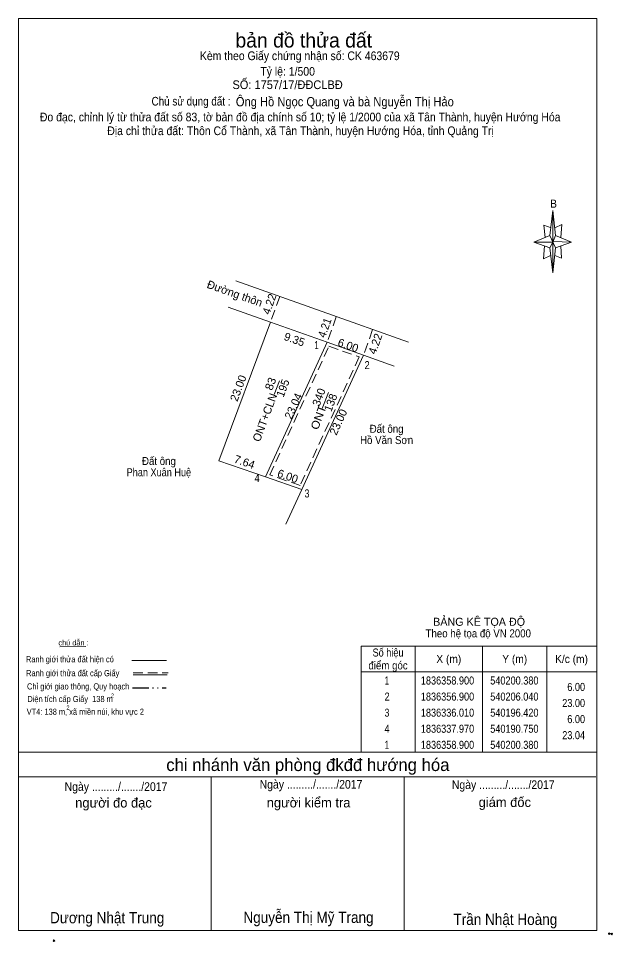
# Model space of a CAD drawing. Header units: metres. Extents: x 539723 to 540606, y 1836065 to 1836418.
# Drawn here: x 540152.3 to 540244.8, y 1836265.7 to 1836409.2 of the extents above; entities that cross this region are included whole.
import ezdxf
from ezdxf.enums import TextEntityAlignment as Align

# ---------------------------------------------------------------- set-up
doc = ezdxf.new("R2010")
doc.units = ezdxf.units.M
doc.header["$LTSCALE"] = 0.5
doc.header["$PDMODE"] = 32
doc.header["$PDSIZE"] = 0.25
for name, pattern in [('DASH_DOUBLE_DOT', [9.2, 5, -1.2, 0.3, -1.2, 0.3, -1.2]), ('DOTTED', [1.5, 0.3, -1.2]), ('MEDIUM_DASHED', [4.5, 3, -1.5])]:
    doc.linetypes.add(name, pattern=pattern)
for name, color, linetype, lineweight in [('1', 7, 'DOTTED', 13), ('23', 7, 'Continuous', 13), ('42', 7, 'Continuous', 13), ('5', 7, 'Continuous', 13), ('61', 7, 'Continuous', 13), ('63', 7, 'Continuous', 13)]:
    doc.layers.add(name, color=color, linetype=linetype, lineweight=lineweight)
doc.layers.add('34', color=7, linetype='Continuous')
doc.layers.add('6', color=7, linetype='Continuous')

msp = doc.modelspace()

# ---------------------------------------------------------------- linework, layer by layer
at = {"layer": '1', "linetype": 'MEDIUM_DASHED'}
msp.add_lwpolyline([(540200.64, 1836358.28), (540205.36, 1836356.61), (540196.16, 1836336.63), (540191.43, 1836338.26)], close=True, dxfattribs=at)
at = {"layer": '23'}
for p, q in [((540186.17, 1836368.43), (540213, 1836358.88)), ((540206.04, 1836356.9), (540210.78, 1836355.18))]:
    msp.add_line(p, q, dxfattribs=at)
at = {"layer": '42'}
for p, q in [((540184.97, 1836364.36), (540191.57, 1836362.02)), ((540196.42, 1836336.01), (540193.94, 1836330.63))]:
    msp.add_line(p, q, dxfattribs=at)
msp.add_lwpolyline([(540190.75, 1836337.97), (540183.53, 1836340.47), (540191.57, 1836362.02)], dxfattribs=at)
at = {"layer": '5'}
for p, q in [((540235, 1836375.48), (540235.5, 1836379.38)), ((540235.9, 1836375.48), (540238.4, 1836374.48)), ((540235, 1836373.58), (540232.5, 1836374.48)), ((540236.7, 1836373.88), (540236.8, 1836371.98)), ((540235.9, 1836373.58), (540235.5, 1836369.68)), ((540236.8, 1836371.98), (540235.8, 1836372.38)), ((540170, 1836309.4), (540175.38, 1836309.4)), ((540170.2, 1836307.16), (540175.46, 1836307.16)), ((540152.34, 1836295.14), (540242.34, 1836295.14)), ((540152.34, 1836291.34), (540242.14, 1836291.34)), ((540152.34, 1836291.34), (540242.14, 1836291.34)), ((540152.34, 1836291.34), (540242.14, 1836291.34)), ((540182.34, 1836267.44), (540182.34, 1836291.34)), ((540212.34, 1836267.44), (540212.34, 1836291.34)), ((540242.34, 1836267.44), (540152.34, 1836267.44))]:
    msp.add_line(p, q, dxfattribs=at)
at = {"layer": '5', "linetype": 'MEDIUM_DASHED'}
msp.add_line((540170.2, 1836307.48), (540175.64, 1836307.48), dxfattribs=at)
at = {"layer": '5', "linetype": 'DASH_DOUBLE_DOT', "lineweight": 25}
msp.add_line((540170.1, 1836305.18), (540175.32, 1836305.18), dxfattribs=at)
at = {"layer": '5'}
for points in [[(540152.34, 1836409.24), (540242.34, 1836409.24), (540242.34, 1836267.44), (540152.34, 1836267.44)], [(540235.5, 1836379.38), (540235.9, 1836375.48), (540235.5, 1836374.48)], [(540235.5, 1836374.48), (540232.5, 1836374.48), (540235, 1836375.48), (540235.9, 1836373.58), (540238.4, 1836374.48), (540235.5, 1836374.58)], [(540235.5, 1836374.48), (540235.5, 1836369.68), (540235, 1836373.58)]]:
    msp.add_lwpolyline(points, close=True, dxfattribs=at)
for points in [[(540235.2, 1836376.68), (540234.1, 1836377.08), (540234.3, 1836375.18)], [(540235.8, 1836376.68), (540236.9, 1836377.18), (540236.7, 1836375.18)], [(540235.5, 1836374.48), (540235, 1836375.48), (540232.5, 1836374.48)], [(540234.2, 1836373.88), (540234, 1836371.88), (540235.1, 1836372.38)], [(540235.5, 1836374.48), (540235.9, 1836373.58), (540238.4, 1836374.48)]]:
    msp.add_lwpolyline(points, dxfattribs=at)
for p in [(540244.24, 1836266.94), (540244.64, 1836266.88), (540157.86, 1836265.83)]:
    msp.add_point(p, dxfattribs=at)
at = {"layer": '61'}
for p, q in [((540191.57, 1836362.02), (540200.38, 1836358.9)), ((540190.75, 1836337.97), (540200.38, 1836358.9)), ((540200.38, 1836358.9), (540206.04, 1836356.9)), ((540196.42, 1836336.01), (540206.04, 1836356.9)), ((540192.96, 1836352.87), (540192.12, 1836350.78)), ((540200.58, 1836351.1), (540199.57, 1836348.61)), ((540190.75, 1836337.97), (540196.42, 1836336.01))]:
    msp.add_line(p, q, dxfattribs=at)
at = {"layer": '63', "linetype": 'MEDIUM_DASHED'}
for p, q in [((540192.98, 1836366), (540191.57, 1836362.02)), ((540201.78, 1836362.87), (540200.38, 1836358.9)), ((540207.43, 1836360.86), (540206.04, 1836356.9))]:
    msp.add_line(p, q, dxfattribs=at)
at = {"layer": '63'}
for p, q in [((540158.78, 1836311.55), (540162.82, 1836311.59)), ((540214.04, 1836311.64), (540214.04, 1836295.14)), ((540224.54, 1836311.64), (540224.54, 1836295.14)), ((540234.54, 1836311.64), (540234.54, 1836295.14)), ((540205.64, 1836307.64), (540242.34, 1836307.64))]:
    msp.add_line(p, q, dxfattribs=at)
msp.add_lwpolyline([(540205.64, 1836311.64), (540242.34, 1836311.64), (540242.34, 1836295.14), (540205.64, 1836295.14)], close=True, dxfattribs=at)

# ---------------------------------------------------------------- texts
at = {"layer": '34', "width": 0.9}
msp.add_text('Ông Hồ Ngọc Quang và bà Nguyễn Thị Hảo', height=1.44, dxfattribs=at).set_placement((540186.16, 1836395.58))
at = {"layer": '5'}
for s, height, p in [('bản đồ thửa đất', 2.25, (540196.725, 1836404.72)), ('chi nhánh văn phòng đkđđ hướng hóa', 1.944, (540197.365, 1836292.22)), ('người đo đạc', 1.5, (540167.125, 1836286.54)), ('người kiểm tra', 1.5, (540197.475, 1836286.56)), ('giám đốc', 1.5, (540228.005, 1836286.62))]:
    msp.add_text(s, height=height, dxfattribs=at).set_placement(p, align=Align.CENTER)
for s, height, width, p in [('Kèm theo Giấy chứng nhận số: CK 463679', 1.35, 0.9, (540196.11, 1836402.76)), ('Tỷ lệ: 1/500', 1.35, 0.9, (540194.22, 1836400.34)), ('SỐ: 1757/17/ĐĐCLBĐ', 1.35, 0.95, (540194.215, 1836398.26)), ('Chủ sử dụng đất :', 1.35, 0.85, (540179.19, 1836395.7)), ('Đo đạc, chỉnh lý từ thửa đất số 83, tờ bản đồ địa chính số 10; tỷ lệ 1/2000 của xã Tân Thành, huyện Hướng Hóa', 1.35, 0.9, (540196.17, 1836393.24)), ('Địa chỉ thửa đất: Thôn Cổ Thành, xã Tân Thành, huyện Hướng Hóa, tỉnh Quảng Trị', 1.35, 0.9, (540196.23, 1836391.1)), ('B', 1.25, 0.95, (540235.59, 1836379.82)), ('Ranh giới thửa đất hiện có ', 0.96, 0.9, (540160.505, 1836309.12)), ('Ranh giới thửa đất cấp Giấy', 0.96, 0.9, (540160.78, 1836306.96)), ('Chỉ giới giao thông, Quy hoạch', 0.96, 0.9, (540161.63, 1836304.9)), ('Diện tích cấp Giấy  138 m', 0.96, 0.9, (540160.375, 1836302.94)), (' VT4: 138 m, xã miền núi, khu vực 2', 0.96, 0.9, (540162.585, 1836300.96)), ('Ngày ........./......./2017', 1.35, 0.9, (540197.855, 1836289.48)), ('Ngày ........./......./2017', 1.35, 0.9, (540227.755, 1836289.42)), ('Ngày ........./......./2017', 1.35, 0.9, (540167.515, 1836289.12)), ('Nguyễn Thị Mỹ Trang', 1.75, 0.9, (540197.465, 1836268.6)), ('Dương Nhật Trung', 1.75, 0.9, (540166.145, 1836268.54)), ('Trần Nhật Hoàng', 1.75, 0.9, (540228.09, 1836268.28))]:
    msp.add_text(s, height=height, dxfattribs=dict(at, width=width)).set_placement(p, align=Align.CENTER)
at = {"layer": '6'}
msp.add_text('BẢNG KÊ TỌA ĐỘ', height=1.25, dxfattribs=at).set_placement((540224.005, 1836314.8), align=Align.CENTER)
at = {"layer": '6', "width": 0.9}
msp.add_text('Theo hệ tọa độ VN 2000', height=1.25, dxfattribs=at).set_placement((540223.875, 1836313), align=Align.CENTER)
at = {"layer": '61'}
for s, width, p in [('83', 1.05, (540192.1457, 1836352.2165)), ('ONT', 1.1, (540199.6009, 1836346.9815))]:
    msp.add_text(s, height=1.25, rotation=69.54, dxfattribs=dict(at, width=width)).set_placement(p, align=Align.CENTER)
for s, p in [('195', (540194.0612, 1836351.5465)), ('ONT+CLN', (540191.2591, 1836346.9865)), ('340', (540199.6605, 1836350.1415)), ('138', (540201.5012, 1836349.2865))]:
    msp.add_text(s, height=1.25, rotation=69.54, dxfattribs=at).set_placement(p, align=Align.CENTER)
at = {"layer": '63'}
for s, height, rotation, p in [('Đường thôn', 1.25, 340.478, (540185.7862, 1836365.8893)), ('4.22', 1.25, 70.492, (540191.9607, 1836364.6263)), ('9.35', 1.25, 340.499, (540195.0664, 1836358.7465)), ('4.22', 1.25, 70.658, (540208.4463, 1836358.448)), ('6.00', 1.25, 340.539, (540203.4218, 1836357.8287)), ('23.00', 1.25, 69.54, (540187.1169, 1836351.5315)), ('23.04', 1.25, 65.293, (540195.6782, 1836348.6988)), ('23.00', 1.25, 65.274, (540202.6712, 1836346.2236)), ('7.64', 1.25, 340.901, (540187.3105, 1836339.69)), ('6.00', 1.25, 340.931, (540194.0408, 1836337.4808)), ('chú dẫn :', 0.8279, 359.974, (540160.9098, 1836311.7488))]:
    msp.add_text(s, height=height, rotation=rotation, dxfattribs=at).set_placement(p, align=Align.CENTER)
at = {"layer": '63', "width": 0.95}
msp.add_text('4.21', height=1.25, rotation=70.575, dxfattribs=at).set_placement((540200.5674, 1836360.9471), align=Align.CENTER)
at = {"layer": '63'}
for s, width, p in [(' 1', 0.75, (540199.07, 1836357.83)), (' 2', 0.85, (540206.98, 1836354.71)), (' 4', 0.85, (540189.87, 1836337.15)), (' 3', 0.8, (540197.6, 1836334.76)), ('6.00', 0.85, (540240.49, 1836304.67)), ('23.00', 0.85, (540240.49, 1836302.17)), ('6.00', 0.85, (540240.49, 1836299.67)), ('23.04', 0.85, (540240.49, 1836297.17))]:
    msp.add_text(s, height=1.25, dxfattribs=dict(at, width=width)).set_placement(p, align=Align.RIGHT)
for s, height, width, p in [('Đất ông', 1.25, 0.9, (540209.615, 1836344.81)), ('Hồ Văn Sơn', 1.25, 0.9, (540209.615, 1836343.06)), ('Đất ông', 1.25, 0.9, (540174.195, 1836339.8)), ('Phan Xuân Huệ', 1.25, 0.85, (540174.185, 1836338.05)), ('Số hiệu', 1.25, 0.85, (540209.84, 1836310.02)), ('điểm góc', 1.25, 0.9, (540209.84, 1836308.02)), ('X (m)', 1.25, 0.95, (540219.29, 1836309.02)), ('Y (m)', 1.25, 0.95, (540229.545, 1836309.02)), ('K/c (m)', 1.25, 0.95, (540238.385, 1836309.02)), (' 1', 1.25, 0.75, (540209.49, 1836305.67)), ('1836358.900', 1.25, 0.85, (540219.09, 1836305.67)), ('540200.380', 1.25, 0.85, (540229.49, 1836305.67)), ('2', 0.625, 0.8, (540166.97, 1836303.66)), (' 2', 1.25, 0.85, (540209.495, 1836303.17)), ('1836356.900', 1.25, 0.85, (540219.09, 1836303.17)), ('540206.040', 1.25, 0.85, (540229.49, 1836303.17)), ('2', 0.625, 0.8, (540160.05, 1836301.78)), (' 3', 1.25, 0.8, (540209.485, 1836300.67)), ('1836336.010', 1.25, 0.85, (540219.09, 1836300.67)), ('540196.420', 1.25, 0.85, (540229.49, 1836300.67)), (' 4', 1.25, 0.85, (540209.49, 1836298.17)), ('1836337.970', 1.25, 0.85, (540219.09, 1836298.17)), ('540190.750', 1.25, 0.85, (540229.49, 1836298.17)), (' 1', 1.25, 0.75, (540209.49, 1836295.67)), ('1836358.900', 1.25, 0.85, (540219.09, 1836295.67)), ('540200.380', 1.25, 0.85, (540229.49, 1836295.67))]:
    msp.add_text(s, height=height, dxfattribs=dict(at, width=width)).set_placement(p, align=Align.CENTER)

doc.saveas('drawing.dxf')
